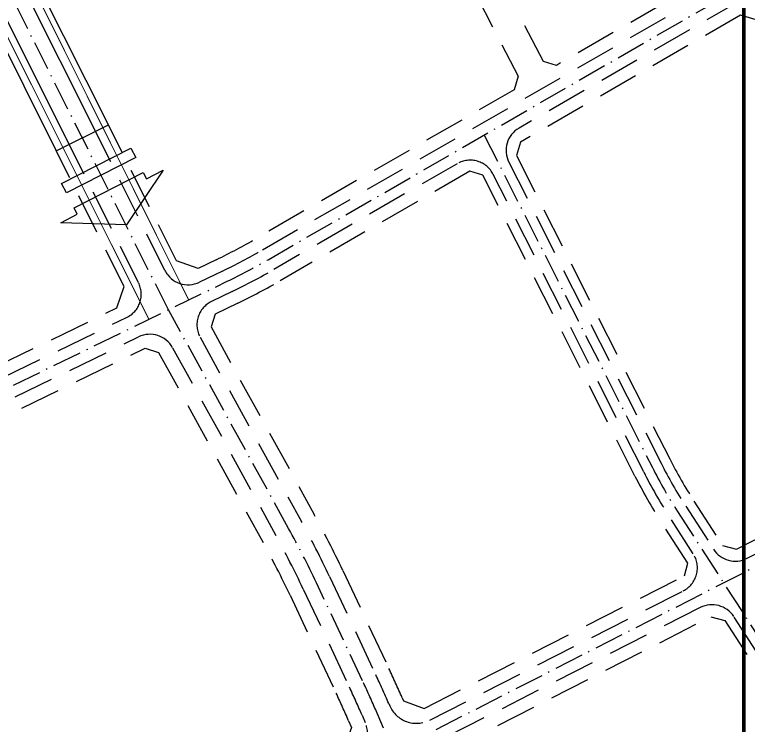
# Model space of a CAD drawing. Header units: metres. Extents: x 563371 to 571261, y 2062953 to 2068466.
# Drawn here: x 568998.7 to 569225.3, y 2065962.4 to 2066182 of the extents above; entities that cross this region are included whole.
import ezdxf

# ---------------------------------------------------------------- set-up
doc = ezdxf.new("R2010")
doc.units = ezdxf.units.M
doc.linetypes.add('ACAD_ISO10W100', pattern=[18.5, 12, -3, 0.5, -3])
doc.linetypes.add('HIDDEN', pattern=[0.375, 0.25, -0.125])
for name, color, linetype in [('Dien', 1, 'CONTINUOUS'), ('Khung ban ve', 7, 'CONTINUOUS'), ('LogDg', 7, 'CONTINUOUS'), ('LogDg phu', 7, 'CONTINUOUS'), ('TimDg', 222, 'CONTINUOUS'), ('TTLL', 170, 'CONTINUOUS'), ('ViaHeS', 32, 'CONTINUOUS'), ('ViaHeSphu', 32, 'CONTINUOUS')]:
    doc.layers.add(name, color=color, linetype=linetype)
doc.linetypes.add('DIEN22KV', pattern='A,12.7,-5.08,["22KV",Standard,S=2.54,R=0,X=-2.54,Y=-1.27],-9.08', length=26.86)
doc.linetypes.add('Thong tin', pattern='A,12.7,-5.08,["TTLL",Standard,S=2.54,R=0,X=-2.54,Y=-1.27],-9.08', length=26.86)

msp = doc.modelspace()

# ---------------------------------------------------------------- linework, layer by layer
at = {"layer": 'Dien', "color": 10, "linetype": 'DIEN22KV', "ltscale": 0.4, "const_width": 0.3}
msp.add_lwpolyline([(568832.718, 2066535.266), (569052.436, 2066093.923)], dxfattribs=at)
at = {"layer": 'Khung ban ve', "const_width": 1.2}
msp.add_lwpolyline([(567973.928, 2066641.109), (569223.928, 2066641.109), (569223.928, 2065831.109), (567973.928, 2065831.109)], close=True, dxfattribs=at)
at = {"layer": 'LogDg'}
msp.add_lwpolyline([(569001.556, 2066190.086), (569023.628, 2066145.955), (569015.579, 2066141.929), (568994.207, 2066184.659, 0.4326641)], format="xyb", dxfattribs=at)
at = {"layer": 'LogDg', "ltscale": 0.75}
for points in [[(569013.192, 2066129.862), (569034.549, 2066140.812), (569036.085, 2066137.924), (569014.685, 2066126.95)], [(569039.439, 2066131.329), (569044.535, 2066133.942), (569033.195, 2066117.093), (569012.943, 2066117.741), (569018.039, 2066120.354), (569017.044, 2066122.296), (569038.443, 2066133.27)]]:
    msp.add_lwpolyline(points, close=True, dxfattribs=at)
at = {"layer": 'LogDg phu', "linetype": 'HIDDEN', "ltscale": 50}
for points in [[(569075.217, 2066109.341), (569220.828, 2066193.365, 0.3997633), (569223.949, 2066203.944), (569189.305, 2066271.511)], [(569075.217, 2066109.341, -0.01782), (569062.848, 2066102.78), (569055.779, 2066099.347, -0.4107989), (569045.129, 2066102.965), (569023.628, 2066145.955)], [(568961.499, 2066053.561), (569033.289, 2066088.425, 0.4176365), (569036.95, 2066099.2), (569015.579, 2066141.929)], [(569110.232, 2065978.031, -0.0080294), (569114.253, 2065969.117), (569114.548, 2065968.433, 0.4331465), (569126.901, 2065963.985), (569205.22, 2066003.951, 0.44402), (569208.308, 2066015.411), (569200.949, 2066026.829, -0.0261851), (569192.989, 2066040.725), (569146.538, 2066132.665, 0.4305754), (569135.399, 2066135.987), (569078.716, 2066103.278, -0.01782), (569065.905, 2066096.483), (569059.496, 2066093.37, 0.4291286), (569055.981, 2066082.319), (569087.271, 2066025.415, -0.0157449), (569095.975, 2066008.333), (569110.232, 2065978.031)], [(568965.096, 2066047.526), (569036.979, 2066082.435, -0.3994542), (569047.484, 2066079.093), (569079.384, 2066021.079, -0.0157449), (569087.832, 2066004.501), (569102.088, 2065974.2, -0.0080294), (569105.99, 2065965.549), (569106.974, 2065963.271, -0.3955307), (569102.802, 2065951.687), (569091.716, 2065946.029, -0.0467468), (569057.648, 2065932.484), (569005.951, 2065917.337), (568972.709, 2065907.598, -0.3839507), (568963.059, 2065912.238), (568928.058, 2065997.525), (568919.124, 2066016.395, -0.4113138), (568922.86, 2066027.014), (568965.096, 2066047.526)], [(569187.888, 2065845.137), (569265.072, 2065885.401, 0.0340067), (569276.142, 2065892.17, 0.3910181), (569278.389, 2065902.788), (569248.023, 2065953.796), (569220.832, 2065995.981, 0.3850223), (569210.472, 2065998.773), (569127.816, 2065956.593, 0.3955307), (569124.108, 2065946.295), (569167.934, 2065844.81, 0.4146159), (569178.46, 2065840.642, 0.0179511), (569187.888, 2065845.137)]]:
    msp.add_lwpolyline(points, format="xyb", dxfattribs=at)
msp.add_lwpolyline([(569234.455, 2066183.452, 0.428813), (569223.338, 2066186.731), (569154.483, 2066146.999, 0.3980388), (569151.341, 2066136.463), (569198.344, 2066043.431, 0.0261851), (569205.992, 2066030.08), (569214.555, 2066016.794, 0.3850223), (569224.916, 2066014.002), (569294.201, 2066049.359, 0.4147754), (569297.683, 2066060.135)], format="xyb", close=True, dxfattribs=at)
at = {"layer": 'TimDg', "linetype": 'ACAD_ISO10W100', "ltscale": 0.75}
msp.add_lwpolyline([(569046.184, 2066090.796), (568821.579, 2066539.873)], dxfattribs=at)
for points in [[(568558.185, 2065894.152), (568733.805, 2065946.916, 0.0228584), (568751.697, 2065953.197), (568811.016, 2065977.115, 0.017204), (568823.592, 2065982.697), (569064.377, 2066099.631, 0.01782), (569076.966, 2066106.31), (569234.224, 2066197.054)], [(569143.746, 2066144.844), (569195.667, 2066042.078, 0.0261851), (569203.47, 2066028.454), (569250.574, 2065955.376), (569290.431, 2065888.423, 0.0117733), (569294.186, 2065882.441), (569341.851, 2065810.327), (569369.353, 2065761.832), (569387.941, 2065726.808, -0.1104115), (569393.024, 2065708.295), (569395.383, 2065659.248, 0.1710194), (569409.424, 2065624.778), (569455.268, 2065573.092), (569487.481, 2065537.611, -0.1050919), (569496.694, 2065521.806), (569504.482, 2065498.172, 0.0647225), (569510.73, 2065485.157), (569522.615, 2065466.892), (569556.529, 2065426.674, -0.0487727), (569561.387, 2065419.621), (569601.852, 2065346.533)], [(569408.662, 2066103.84), (569093.307, 2065942.912, -0.0467468), (569058.632, 2065929.125), (568564.179, 2065784.257), (568255.903, 2065693.937)], [(569393, 2065220.245), (569228.69, 2065692.636, 0.0182318), (569228.161, 2065693.995), (569110.121, 2065967.333, 0.0080294), (569106.16, 2065976.116), (569091.903, 2066006.417, 0.0157449), (569083.328, 2066023.247), (569046.184, 2066090.796)], [(569393, 2065220.245), (569228.69, 2065692.636, 0.0182318), (569228.161, 2065693.995), (569110.121, 2065967.333, 0.0080294), (569106.16, 2065976.116), (569091.903, 2066006.417, 0.0157449), (569083.328, 2066023.247), (569046.184, 2066090.796)]]:
    msp.add_lwpolyline(points, format="xyb", dxfattribs=at)
at = {"layer": 'TTLL', "color": 170, "linetype": 'Thong tin', "ltscale": 0.4, "const_width": 0.3}
msp.add_lwpolyline([(569040.2, 2066087.803), (568976.388, 2066215.389)], dxfattribs=at)
at = {"layer": 'ViaHeS', "elevation": 0}
msp.add_lwpolyline([(568991.425, 2066180.163), (569011.554, 2066139.916), (569027.653, 2066147.968), (569007.019, 2066189.224)], dxfattribs=at)
at = {"layer": 'ViaHeSphu', "linetype": 'HIDDEN', "ltscale": 50}
for points in [[(569183.966, 2066268.774), (569218.11, 2066202.18), (569216.061, 2066195.232), (569166.013, 2066166.352), (569162.038, 2066167.518), (569139.828, 2066210.507)], [(568959.443, 2066057.009), (569030.235, 2066091.388), (569032.496, 2066098.044), (569011.554, 2066139.916)]]:
    msp.add_lwpolyline(points, dxfattribs=at)
for points in [[(569131.994, 2066206.062), (569154.234, 2066163.015), (569153.013, 2066158.851), (569073.218, 2066112.806, -0.01782), (569061.1, 2066106.378), (569055.423, 2066103.621), (569048.689, 2066105.908), (569027.653, 2066147.968)], [(569089.898, 2065949.592, -0.0467468), (569056.523, 2065936.322), (569004.873, 2065921.19), (568971.961, 2065911.547), (568965.264, 2065914.767), (568930.804, 2065998.737), (568922.285, 2066016.73), (568924.643, 2066023.433), (568967.152, 2066044.078), (569038.998, 2066078.969), (569043.142, 2066077.65), (569075.441, 2066018.911, -0.0157449), (569083.76, 2066002.585), (569098.017, 2065972.284, -0.0080294), (569101.859, 2065963.765), (569102.732, 2065961.743), (569100.261, 2065954.88), (569089.898, 2065949.592)]]:
    msp.add_lwpolyline(points, format="xyb", dxfattribs=at)
for points in [[(569229.525, 2066179.917), (569222.913, 2066181.868), (569154.936, 2066142.642), (569153.691, 2066138.465), (569201.022, 2066044.783, 0.0261851), (569208.514, 2066031.705), (569217.356, 2066017.986), (569221.654, 2066016.828), (569289.717, 2066051.562), (569291.89, 2066058.284)], [(569059.354, 2066085.524), (569091.214, 2066027.584, -0.0157449), (569100.047, 2066010.248), (569114.304, 2065979.947, -0.0080294), (569118.384, 2065970.901), (569118.798, 2065969.942), (569125.234, 2065967.624), (569205.566, 2066008.619), (569206.613, 2066012.504), (569198.427, 2066025.204, -0.0261851), (569190.311, 2066039.372), (569143.281, 2066132.458), (569139.33, 2066133.637), (569080.715, 2066099.814, -0.01782), (569067.653, 2066092.885), (569060.607, 2066089.463)], [(569245.473, 2065952.215), (569274.781, 2065902.983), (569273.333, 2065895.695, -0.0333119), (569262.991, 2065889.391), (569185.806, 2065849.127, -0.0152994), (569178.039, 2065845.372), (569171.455, 2065848.007), (569128.722, 2065946.962), (569131.193, 2065953.825), (569213.734, 2065995.947), (569218.032, 2065994.789)]]:
    msp.add_lwpolyline(points, format="xyb", close=True, dxfattribs=at)

doc.saveas('drawing.dxf')
